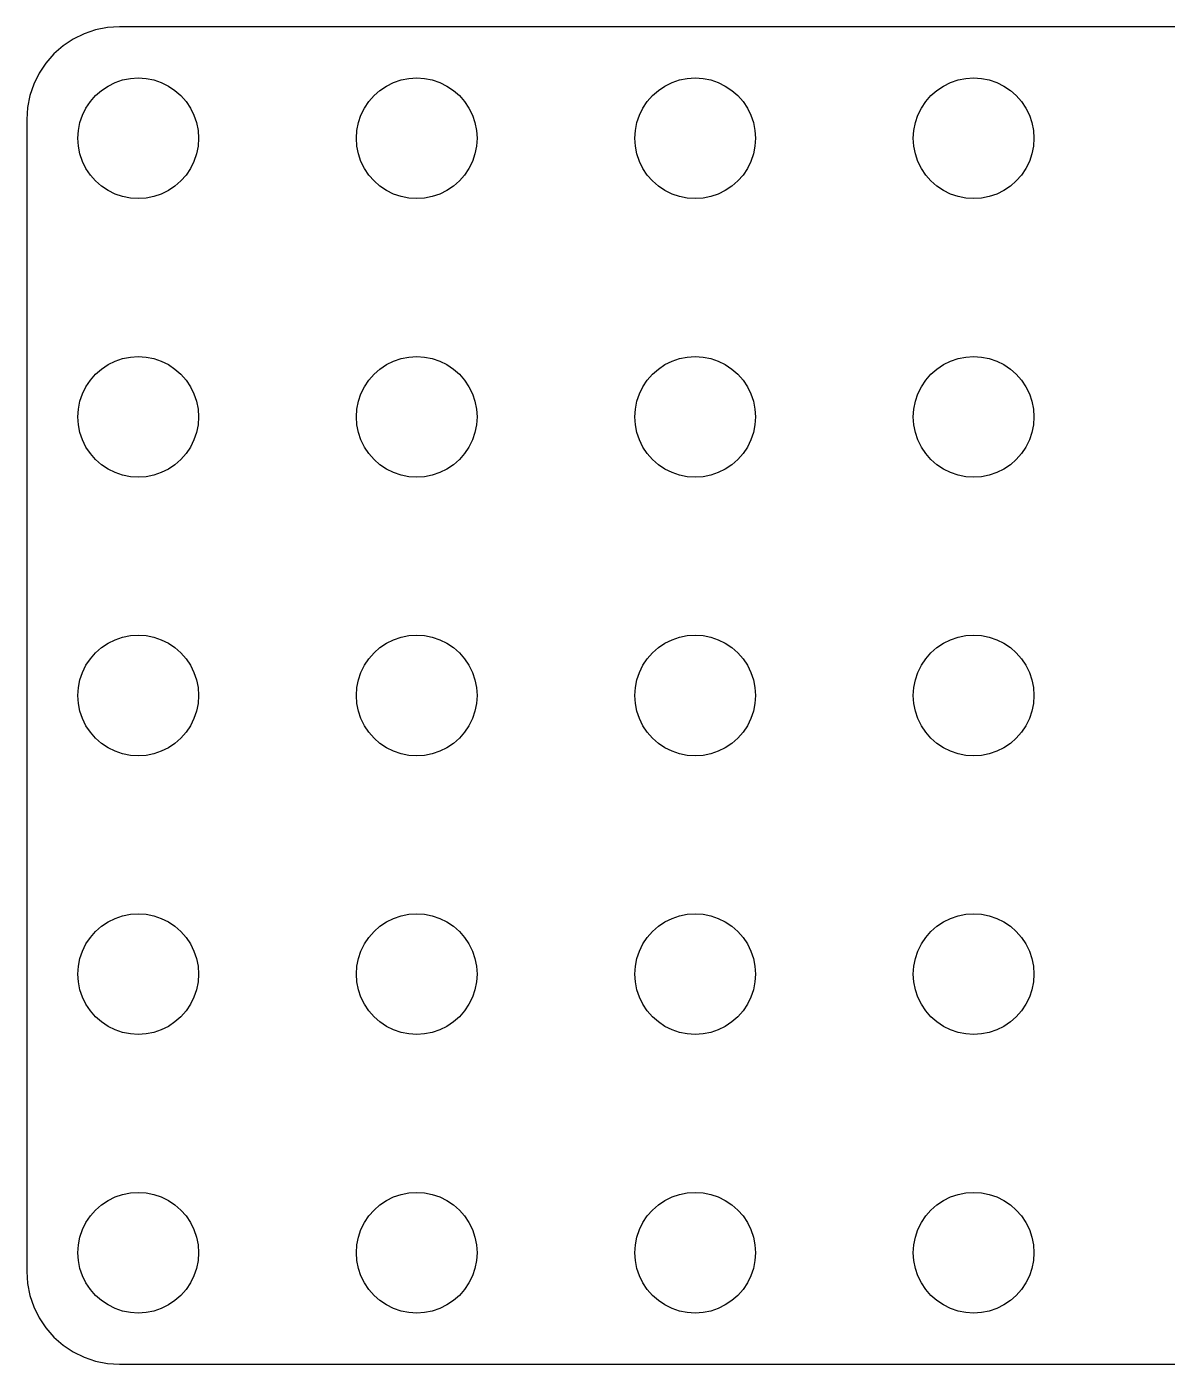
# Model space of a CAD drawing. Header units: metres. Extents: x -66 to 66, y -36 to 36.
# Drawn here: x -66 to -4.6, y -36 to 36 of the extents above; entities that cross this region are included whole.
import ezdxf

# ---------------------------------------------------------------- set-up
doc = ezdxf.new("R2010")
doc.units = ezdxf.units.M

msp = doc.modelspace()

# ---------------------------------------------------------------- linework, layer by layer
for p, q in [((-61.005, 36.005), (-61.6576, 35.9622)), ((61.005, 36.005), (-61.005, 36.005)), ((-63.505, 35.3351), (-64.0488, 34.9718)), ((-62.9184, 35.6244), (-63.505, 35.3351)), ((-62.2991, 35.8346), (-62.9184, 35.6244)), ((-61.6576, 35.9622), (-62.2991, 35.8346)), ((-64.0488, 34.9718), (-64.5405, 34.5405)), ((-64.9718, 34.0488), (-65.3351, 33.505)), ((-64.5405, 34.5405), (-64.9718, 34.0488)), ((-65.3351, 33.505), (-65.6244, 32.9184)), ((-61.2437, 33.0026), (-60.8412, 33.1393)), ((-60.8412, 33.1393), (-60.4242, 33.2222)), ((-60.4242, 33.2222), (-60, 33.25)), ((-60, 33.25), (-59.5758, 33.2222)), ((-59.5758, 33.2222), (-59.1588, 33.1393)), ((-59.1588, 33.1393), (-58.7563, 33.0026)), ((-46.2437, 33.0026), (-45.8412, 33.1393)), ((-45.8412, 33.1393), (-45.4242, 33.2222)), ((-45.4242, 33.2222), (-45, 33.25)), ((-45, 33.25), (-44.5758, 33.2222)), ((-44.5758, 33.2222), (-44.1588, 33.1393)), ((-44.1588, 33.1393), (-43.7563, 33.0026)), ((-31.2437, 33.0026), (-30.8412, 33.1393)), ((-30.8412, 33.1393), (-30.4242, 33.2222)), ((-30.4242, 33.2222), (-30, 33.25)), ((-30, 33.25), (-29.5758, 33.2222)), ((-29.5758, 33.2222), (-29.1588, 33.1393)), ((-29.1588, 33.1393), (-28.7563, 33.0026)), ((-16.2437, 33.0026), (-15.8412, 33.1393)), ((-15.8412, 33.1393), (-15.4242, 33.2222)), ((-15.4242, 33.2222), (-15, 33.25)), ((-15, 33.25), (-14.5758, 33.2222)), ((-14.5758, 33.2222), (-14.1588, 33.1393)), ((-14.1588, 33.1393), (-13.7563, 33.0026)), ((-65.6244, 32.9184), (-65.8346, 32.2991)), ((-62.2981, 32.2981), (-61.9785, 32.5784)), ((-61.9785, 32.5784), (-61.625, 32.8146)), ((-61.625, 32.8146), (-61.2437, 33.0026)), ((-58.7563, 33.0026), (-58.375, 32.8146)), ((-58.375, 32.8146), (-58.0215, 32.5784)), ((-58.0215, 32.5784), (-57.7019, 32.2981)), ((-47.2981, 32.2981), (-46.9785, 32.5784)), ((-46.9785, 32.5784), (-46.625, 32.8146)), ((-46.625, 32.8146), (-46.2437, 33.0026)), ((-43.7563, 33.0026), (-43.375, 32.8146)), ((-43.375, 32.8146), (-43.0215, 32.5784)), ((-43.0215, 32.5784), (-42.7019, 32.2981)), ((-32.2981, 32.2981), (-31.9785, 32.5784)), ((-31.9785, 32.5784), (-31.625, 32.8146)), ((-31.625, 32.8146), (-31.2437, 33.0026)), ((-28.7563, 33.0026), (-28.375, 32.8146)), ((-28.375, 32.8146), (-28.0215, 32.5784)), ((-28.0215, 32.5784), (-27.7019, 32.2981)), ((-17.2981, 32.2981), (-16.9785, 32.5784)), ((-16.9785, 32.5784), (-16.625, 32.8146)), ((-16.625, 32.8146), (-16.2437, 33.0026)), ((-13.7563, 33.0026), (-13.375, 32.8146)), ((-13.375, 32.8146), (-13.0215, 32.5784)), ((-13.0215, 32.5784), (-12.7019, 32.2981)), ((-65.8346, 32.2991), (-65.9622, 31.6576)), ((-62.8146, 31.625), (-62.5784, 31.9785)), ((-62.5784, 31.9785), (-62.2981, 32.2981)), ((-57.7019, 32.2981), (-57.4216, 31.9785)), ((-57.4216, 31.9785), (-57.1854, 31.625)), ((-47.8146, 31.625), (-47.5784, 31.9785)), ((-47.5784, 31.9785), (-47.2981, 32.2981)), ((-42.7019, 32.2981), (-42.4216, 31.9785)), ((-42.4216, 31.9785), (-42.1854, 31.625)), ((-32.8146, 31.625), (-32.5784, 31.9785)), ((-32.5784, 31.9785), (-32.2981, 32.2981)), ((-27.7019, 32.2981), (-27.4216, 31.9785)), ((-27.4216, 31.9785), (-27.1854, 31.625)), ((-17.8146, 31.625), (-17.5784, 31.9785)), ((-17.5784, 31.9785), (-17.2981, 32.2981)), ((-12.7019, 32.2981), (-12.4216, 31.9785)), ((-12.4216, 31.9785), (-12.1854, 31.625)), ((-65.9622, 31.6576), (-66.005, 31.005)), ((-66.005, 31.005), (-66.005, -31.005)), ((-63.1393, 30.8412), (-63.0026, 31.2437)), ((-63.0026, 31.2437), (-62.8146, 31.625)), ((-57.1854, 31.625), (-56.9974, 31.2437)), ((-56.9974, 31.2437), (-56.8607, 30.8412)), ((-48.1393, 30.8412), (-48.0026, 31.2437)), ((-48.0026, 31.2437), (-47.8146, 31.625)), ((-42.1854, 31.625), (-41.9974, 31.2437)), ((-41.9974, 31.2437), (-41.8607, 30.8412)), ((-33.1393, 30.8412), (-33.0026, 31.2437)), ((-33.0026, 31.2437), (-32.8146, 31.625)), ((-27.1854, 31.625), (-26.9974, 31.2437)), ((-26.9974, 31.2437), (-26.8607, 30.8412)), ((-18.1393, 30.8412), (-18.0026, 31.2437)), ((-18.0026, 31.2437), (-17.8146, 31.625)), ((-12.1854, 31.625), (-11.9974, 31.2437)), ((-11.9974, 31.2437), (-11.8607, 30.8412)), ((-63.25, 30), (-63.2222, 30.4242)), ((-63.2222, 30.4242), (-63.1393, 30.8412)), ((-56.8607, 30.8412), (-56.7778, 30.4242)), ((-56.7778, 30.4242), (-56.75, 30)), ((-48.25, 30), (-48.2222, 30.4242)), ((-48.2222, 30.4242), (-48.1393, 30.8412)), ((-41.8607, 30.8412), (-41.7778, 30.4242)), ((-41.7778, 30.4242), (-41.75, 30)), ((-33.25, 30), (-33.2222, 30.4242)), ((-33.2222, 30.4242), (-33.1393, 30.8412)), ((-26.8607, 30.8412), (-26.7778, 30.4242)), ((-26.7778, 30.4242), (-26.75, 30)), ((-18.25, 30), (-18.2222, 30.4242)), ((-18.2222, 30.4242), (-18.1393, 30.8412)), ((-11.8607, 30.8412), (-11.7778, 30.4242)), ((-11.7778, 30.4242), (-11.75, 30)), ((-63.2222, 29.5758), (-63.25, 30)), ((-63.1393, 29.1588), (-63.2222, 29.5758)), ((-56.7778, 29.5758), (-56.8607, 29.1588)), ((-56.75, 30), (-56.7778, 29.5758)), ((-48.2222, 29.5758), (-48.25, 30)), ((-48.1393, 29.1588), (-48.2222, 29.5758)), ((-41.7778, 29.5758), (-41.8607, 29.1588)), ((-41.75, 30), (-41.7778, 29.5758)), ((-33.2222, 29.5758), (-33.25, 30)), ((-33.1393, 29.1588), (-33.2222, 29.5758)), ((-26.7778, 29.5758), (-26.8607, 29.1588)), ((-26.75, 30), (-26.7778, 29.5758)), ((-18.2222, 29.5758), (-18.25, 30)), ((-18.1393, 29.1588), (-18.2222, 29.5758)), ((-11.7778, 29.5758), (-11.8607, 29.1588)), ((-11.75, 30), (-11.7778, 29.5758)), ((-63.0026, 28.7563), (-63.1393, 29.1588)), ((-56.8607, 29.1588), (-56.9974, 28.7563)), ((-48.0026, 28.7563), (-48.1393, 29.1588)), ((-41.8607, 29.1588), (-41.9974, 28.7563)), ((-33.0026, 28.7563), (-33.1393, 29.1588)), ((-26.8607, 29.1588), (-26.9974, 28.7563)), ((-18.0026, 28.7563), (-18.1393, 29.1588)), ((-11.8607, 29.1588), (-11.9974, 28.7563)), ((-62.8146, 28.375), (-63.0026, 28.7563)), ((-62.5784, 28.0215), (-62.8146, 28.375)), ((-57.1854, 28.375), (-57.4216, 28.0215)), ((-56.9974, 28.7563), (-57.1854, 28.375)), ((-47.8146, 28.375), (-48.0026, 28.7563)), ((-47.5784, 28.0215), (-47.8146, 28.375)), ((-42.1854, 28.375), (-42.4216, 28.0215)), ((-41.9974, 28.7563), (-42.1854, 28.375)), ((-32.8146, 28.375), (-33.0026, 28.7563)), ((-32.5784, 28.0215), (-32.8146, 28.375)), ((-27.1854, 28.375), (-27.4216, 28.0215)), ((-26.9974, 28.7563), (-27.1854, 28.375)), ((-17.8146, 28.375), (-18.0026, 28.7563)), ((-17.5784, 28.0215), (-17.8146, 28.375)), ((-12.1854, 28.375), (-12.4216, 28.0215)), ((-11.9974, 28.7563), (-12.1854, 28.375)), ((-62.2981, 27.7019), (-62.5784, 28.0215)), ((-61.9785, 27.4216), (-62.2981, 27.7019)), ((-61.625, 27.1854), (-61.9785, 27.4216)), ((-58.0215, 27.4216), (-58.375, 27.1854)), ((-57.7019, 27.7019), (-58.0215, 27.4216)), ((-57.4216, 28.0215), (-57.7019, 27.7019)), ((-47.2981, 27.7019), (-47.5784, 28.0215)), ((-46.9785, 27.4216), (-47.2981, 27.7019)), ((-46.625, 27.1854), (-46.9785, 27.4216)), ((-43.0215, 27.4216), (-43.375, 27.1854)), ((-42.7019, 27.7019), (-43.0215, 27.4216)), ((-42.4216, 28.0215), (-42.7019, 27.7019)), ((-32.2981, 27.7019), (-32.5784, 28.0215)), ((-31.9785, 27.4216), (-32.2981, 27.7019)), ((-31.625, 27.1854), (-31.9785, 27.4216)), ((-28.0215, 27.4216), (-28.375, 27.1854)), ((-27.7019, 27.7019), (-28.0215, 27.4216)), ((-27.4216, 28.0215), (-27.7019, 27.7019)), ((-17.2981, 27.7019), (-17.5784, 28.0215)), ((-16.9785, 27.4216), (-17.2981, 27.7019)), ((-16.625, 27.1854), (-16.9785, 27.4216)), ((-13.0215, 27.4216), (-13.375, 27.1854)), ((-12.7019, 27.7019), (-13.0215, 27.4216)), ((-12.4216, 28.0215), (-12.7019, 27.7019)), ((-61.2437, 26.9974), (-61.625, 27.1854)), ((-60.8412, 26.8607), (-61.2437, 26.9974)), ((-60.4242, 26.7778), (-60.8412, 26.8607)), ((-60, 26.75), (-60.4242, 26.7778)), ((-59.5758, 26.7778), (-60, 26.75)), ((-59.1588, 26.8607), (-59.5758, 26.7778)), ((-58.7563, 26.9974), (-59.1588, 26.8607)), ((-58.375, 27.1854), (-58.7563, 26.9974)), ((-46.2437, 26.9974), (-46.625, 27.1854)), ((-45.8412, 26.8607), (-46.2437, 26.9974)), ((-45.4242, 26.7778), (-45.8412, 26.8607)), ((-45, 26.75), (-45.4242, 26.7778)), ((-44.5758, 26.7778), (-45, 26.75)), ((-44.1588, 26.8607), (-44.5758, 26.7778)), ((-43.7563, 26.9974), (-44.1588, 26.8607)), ((-43.375, 27.1854), (-43.7563, 26.9974)), ((-31.2437, 26.9974), (-31.625, 27.1854)), ((-30.8412, 26.8607), (-31.2437, 26.9974)), ((-30.4242, 26.7778), (-30.8412, 26.8607)), ((-30, 26.75), (-30.4242, 26.7778)), ((-29.5758, 26.7778), (-30, 26.75)), ((-29.1588, 26.8607), (-29.5758, 26.7778)), ((-28.7563, 26.9974), (-29.1588, 26.8607)), ((-28.375, 27.1854), (-28.7563, 26.9974)), ((-16.2437, 26.9974), (-16.625, 27.1854)), ((-15.8412, 26.8607), (-16.2437, 26.9974)), ((-15.4242, 26.7778), (-15.8412, 26.8607)), ((-15, 26.75), (-15.4242, 26.7778)), ((-14.5758, 26.7778), (-15, 26.75)), ((-14.1588, 26.8607), (-14.5758, 26.7778)), ((-13.7563, 26.9974), (-14.1588, 26.8607)), ((-13.375, 27.1854), (-13.7563, 26.9974)), ((-61.625, 17.8146), (-61.2437, 18.0026)), ((-61.2437, 18.0026), (-60.8412, 18.1393)), ((-60.8412, 18.1393), (-60.4242, 18.2222)), ((-60.4242, 18.2222), (-60, 18.25)), ((-60, 18.25), (-59.5758, 18.2222)), ((-59.5758, 18.2222), (-59.1588, 18.1393)), ((-59.1588, 18.1393), (-58.7563, 18.0026)), ((-58.7563, 18.0026), (-58.375, 17.8146)), ((-46.625, 17.8146), (-46.2437, 18.0026)), ((-46.2437, 18.0026), (-45.8412, 18.1393)), ((-45.8412, 18.1393), (-45.4242, 18.2222)), ((-45.4242, 18.2222), (-45, 18.25)), ((-45, 18.25), (-44.5758, 18.2222)), ((-44.5758, 18.2222), (-44.1588, 18.1393)), ((-44.1588, 18.1393), (-43.7563, 18.0026)), ((-43.7563, 18.0026), (-43.375, 17.8146)), ((-31.625, 17.8146), (-31.2437, 18.0026)), ((-31.2437, 18.0026), (-30.8412, 18.1393)), ((-30.8412, 18.1393), (-30.4242, 18.2222)), ((-30.4242, 18.2222), (-30, 18.25)), ((-30, 18.25), (-29.5758, 18.2222)), ((-29.5758, 18.2222), (-29.1588, 18.1393)), ((-29.1588, 18.1393), (-28.7563, 18.0026)), ((-28.7563, 18.0026), (-28.375, 17.8146)), ((-16.625, 17.8146), (-16.2437, 18.0026)), ((-16.2437, 18.0026), (-15.8412, 18.1393)), ((-15.8412, 18.1393), (-15.4242, 18.2222)), ((-15.4242, 18.2222), (-15, 18.25)), ((-15, 18.25), (-14.5758, 18.2222)), ((-14.5758, 18.2222), (-14.1588, 18.1393)), ((-14.1588, 18.1393), (-13.7563, 18.0026)), ((-13.7563, 18.0026), (-13.375, 17.8146)), ((-62.5784, 16.9785), (-62.2981, 17.2981)), ((-62.2981, 17.2981), (-61.9785, 17.5784)), ((-61.9785, 17.5784), (-61.625, 17.8146)), ((-58.375, 17.8146), (-58.0215, 17.5784)), ((-58.0215, 17.5784), (-57.7019, 17.2981)), ((-57.7019, 17.2981), (-57.4216, 16.9785)), ((-47.5784, 16.9785), (-47.2981, 17.2981)), ((-47.2981, 17.2981), (-46.9785, 17.5784)), ((-46.9785, 17.5784), (-46.625, 17.8146)), ((-43.375, 17.8146), (-43.0215, 17.5784)), ((-43.0215, 17.5784), (-42.7019, 17.2981)), ((-42.7019, 17.2981), (-42.4216, 16.9785)), ((-32.5784, 16.9785), (-32.2981, 17.2981)), ((-32.2981, 17.2981), (-31.9785, 17.5784)), ((-31.9785, 17.5784), (-31.625, 17.8146)), ((-28.375, 17.8146), (-28.0215, 17.5784)), ((-28.0215, 17.5784), (-27.7019, 17.2981)), ((-27.7019, 17.2981), (-27.4216, 16.9785)), ((-17.5784, 16.9785), (-17.2981, 17.2981)), ((-17.2981, 17.2981), (-16.9785, 17.5784)), ((-16.9785, 17.5784), (-16.625, 17.8146)), ((-13.375, 17.8146), (-13.0215, 17.5784)), ((-13.0215, 17.5784), (-12.7019, 17.2981)), ((-12.7019, 17.2981), (-12.4216, 16.9785)), ((-63.0026, 16.2437), (-62.8146, 16.625)), ((-62.8146, 16.625), (-62.5784, 16.9785)), ((-57.4216, 16.9785), (-57.1854, 16.625)), ((-57.1854, 16.625), (-56.9974, 16.2437)), ((-48.0026, 16.2437), (-47.8146, 16.625)), ((-47.8146, 16.625), (-47.5784, 16.9785)), ((-42.4216, 16.9785), (-42.1854, 16.625)), ((-42.1854, 16.625), (-41.9974, 16.2437)), ((-33.0026, 16.2437), (-32.8146, 16.625)), ((-32.8146, 16.625), (-32.5784, 16.9785)), ((-27.4216, 16.9785), (-27.1854, 16.625)), ((-27.1854, 16.625), (-26.9974, 16.2437)), ((-18.0026, 16.2437), (-17.8146, 16.625)), ((-17.8146, 16.625), (-17.5784, 16.9785)), ((-12.4216, 16.9785), (-12.1854, 16.625)), ((-12.1854, 16.625), (-11.9974, 16.2437)), ((-63.1393, 15.8412), (-63.0026, 16.2437)), ((-56.9974, 16.2437), (-56.8607, 15.8412)), ((-48.1393, 15.8412), (-48.0026, 16.2437)), ((-41.9974, 16.2437), (-41.8607, 15.8412)), ((-33.1393, 15.8412), (-33.0026, 16.2437)), ((-26.9974, 16.2437), (-26.8607, 15.8412)), ((-18.1393, 15.8412), (-18.0026, 16.2437)), ((-11.9974, 16.2437), (-11.8607, 15.8412)), ((-63.25, 15), (-63.2222, 15.4242)), ((-63.2222, 15.4242), (-63.1393, 15.8412)), ((-56.8607, 15.8412), (-56.7778, 15.4242)), ((-56.7778, 15.4242), (-56.75, 15)), ((-48.25, 15), (-48.2222, 15.4242)), ((-48.2222, 15.4242), (-48.1393, 15.8412)), ((-41.8607, 15.8412), (-41.7778, 15.4242)), ((-41.7778, 15.4242), (-41.75, 15)), ((-33.25, 15), (-33.2222, 15.4242)), ((-33.2222, 15.4242), (-33.1393, 15.8412)), ((-26.8607, 15.8412), (-26.7778, 15.4242)), ((-26.7778, 15.4242), (-26.75, 15)), ((-18.25, 15), (-18.2222, 15.4242)), ((-18.2222, 15.4242), (-18.1393, 15.8412)), ((-11.8607, 15.8412), (-11.7778, 15.4242)), ((-11.7778, 15.4242), (-11.75, 15)), ((-63.2222, 14.5758), (-63.25, 15)), ((-63.1393, 14.1588), (-63.2222, 14.5758)), ((-56.7778, 14.5758), (-56.8607, 14.1588)), ((-56.75, 15), (-56.7778, 14.5758)), ((-48.2222, 14.5758), (-48.25, 15)), ((-48.1393, 14.1588), (-48.2222, 14.5758)), ((-41.7778, 14.5758), (-41.8607, 14.1588)), ((-41.75, 15), (-41.7778, 14.5758)), ((-33.2222, 14.5758), (-33.25, 15)), ((-33.1393, 14.1588), (-33.2222, 14.5758)), ((-26.7778, 14.5758), (-26.8607, 14.1588)), ((-26.75, 15), (-26.7778, 14.5758)), ((-18.2222, 14.5758), (-18.25, 15)), ((-18.1393, 14.1588), (-18.2222, 14.5758)), ((-11.7778, 14.5758), (-11.8607, 14.1588)), ((-11.75, 15), (-11.7778, 14.5758)), ((-63.0026, 13.7563), (-63.1393, 14.1588)), ((-62.8146, 13.375), (-63.0026, 13.7563)), ((-56.9974, 13.7563), (-57.1854, 13.375)), ((-56.8607, 14.1588), (-56.9974, 13.7563)), ((-48.0026, 13.7563), (-48.1393, 14.1588)), ((-47.8146, 13.375), (-48.0026, 13.7563)), ((-41.9974, 13.7563), (-42.1854, 13.375)), ((-41.8607, 14.1588), (-41.9974, 13.7563)), ((-33.0026, 13.7563), (-33.1393, 14.1588)), ((-32.8146, 13.375), (-33.0026, 13.7563)), ((-26.9974, 13.7563), (-27.1854, 13.375)), ((-26.8607, 14.1588), (-26.9974, 13.7563)), ((-18.0026, 13.7563), (-18.1393, 14.1588)), ((-17.8146, 13.375), (-18.0026, 13.7563)), ((-11.9974, 13.7563), (-12.1854, 13.375)), ((-11.8607, 14.1588), (-11.9974, 13.7563)), ((-62.5784, 13.0215), (-62.8146, 13.375)), ((-62.2981, 12.7019), (-62.5784, 13.0215)), ((-57.4216, 13.0215), (-57.7019, 12.7019)), ((-57.1854, 13.375), (-57.4216, 13.0215)), ((-47.5784, 13.0215), (-47.8146, 13.375)), ((-47.2981, 12.7019), (-47.5784, 13.0215)), ((-42.4216, 13.0215), (-42.7019, 12.7019)), ((-42.1854, 13.375), (-42.4216, 13.0215)), ((-32.5784, 13.0215), (-32.8146, 13.375)), ((-32.2981, 12.7019), (-32.5784, 13.0215)), ((-27.4216, 13.0215), (-27.7019, 12.7019)), ((-27.1854, 13.375), (-27.4216, 13.0215)), ((-17.5784, 13.0215), (-17.8146, 13.375)), ((-17.2981, 12.7019), (-17.5784, 13.0215)), ((-12.4216, 13.0215), (-12.7019, 12.7019)), ((-12.1854, 13.375), (-12.4216, 13.0215)), ((-61.9785, 12.4216), (-62.2981, 12.7019)), ((-61.625, 12.1854), (-61.9785, 12.4216)), ((-58.0215, 12.4216), (-58.375, 12.1854)), ((-57.7019, 12.7019), (-58.0215, 12.4216)), ((-46.9785, 12.4216), (-47.2981, 12.7019)), ((-46.625, 12.1854), (-46.9785, 12.4216)), ((-43.0215, 12.4216), (-43.375, 12.1854)), ((-42.7019, 12.7019), (-43.0215, 12.4216)), ((-31.9785, 12.4216), (-32.2981, 12.7019)), ((-31.625, 12.1854), (-31.9785, 12.4216)), ((-28.0215, 12.4216), (-28.375, 12.1854)), ((-27.7019, 12.7019), (-28.0215, 12.4216)), ((-16.9785, 12.4216), (-17.2981, 12.7019)), ((-16.625, 12.1854), (-16.9785, 12.4216)), ((-13.0215, 12.4216), (-13.375, 12.1854)), ((-12.7019, 12.7019), (-13.0215, 12.4216)), ((-61.2437, 11.9974), (-61.625, 12.1854)), ((-60.8412, 11.8607), (-61.2437, 11.9974)), ((-60.4242, 11.7778), (-60.8412, 11.8607)), ((-60, 11.75), (-60.4242, 11.7778)), ((-59.5758, 11.7778), (-60, 11.75)), ((-59.1588, 11.8607), (-59.5758, 11.7778)), ((-58.7563, 11.9974), (-59.1588, 11.8607)), ((-58.375, 12.1854), (-58.7563, 11.9974)), ((-46.2437, 11.9974), (-46.625, 12.1854)), ((-45.8412, 11.8607), (-46.2437, 11.9974)), ((-45.4242, 11.7778), (-45.8412, 11.8607)), ((-45, 11.75), (-45.4242, 11.7778)), ((-44.5758, 11.7778), (-45, 11.75)), ((-44.1588, 11.8607), (-44.5758, 11.7778)), ((-43.7563, 11.9974), (-44.1588, 11.8607)), ((-43.375, 12.1854), (-43.7563, 11.9974)), ((-31.2437, 11.9974), (-31.625, 12.1854)), ((-30.8412, 11.8607), (-31.2437, 11.9974)), ((-30.4242, 11.7778), (-30.8412, 11.8607)), ((-30, 11.75), (-30.4242, 11.7778)), ((-29.5758, 11.7778), (-30, 11.75)), ((-29.1588, 11.8607), (-29.5758, 11.7778)), ((-28.7563, 11.9974), (-29.1588, 11.8607)), ((-28.375, 12.1854), (-28.7563, 11.9974)), ((-16.2437, 11.9974), (-16.625, 12.1854)), ((-15.8412, 11.8607), (-16.2437, 11.9974)), ((-15.4242, 11.7778), (-15.8412, 11.8607)), ((-15, 11.75), (-15.4242, 11.7778)), ((-14.5758, 11.7778), (-15, 11.75)), ((-14.1588, 11.8607), (-14.5758, 11.7778)), ((-13.7563, 11.9974), (-14.1588, 11.8607)), ((-13.375, 12.1854), (-13.7563, 11.9974)), ((-61.625, 2.81458), (-61.2437, 3.00259)), ((-61.2437, 3.00259), (-60.8412, 3.13925)), ((-60.8412, 3.13925), (-60.4242, 3.22218)), ((-60.4242, 3.22218), (-60, 3.25)), ((-60, 3.25), (-59.5758, 3.22218)), ((-59.5758, 3.22218), (-59.1588, 3.13925)), ((-59.1588, 3.13925), (-58.7563, 3.00259)), ((-58.7563, 3.00259), (-58.375, 2.81458)), ((-46.625, 2.81458), (-46.2437, 3.00259)), ((-46.2437, 3.00259), (-45.8412, 3.13925)), ((-45.8412, 3.13925), (-45.4242, 3.22218)), ((-45.4242, 3.22218), (-45, 3.25)), ((-45, 3.25), (-44.5758, 3.22218)), ((-44.5758, 3.22218), (-44.1588, 3.13925)), ((-44.1588, 3.13925), (-43.7563, 3.00259)), ((-43.7563, 3.00259), (-43.375, 2.81458)), ((-31.625, 2.81458), (-31.2437, 3.00259)), ((-31.2437, 3.00259), (-30.8412, 3.13925)), ((-30.8412, 3.13925), (-30.4242, 3.22218)), ((-30.4242, 3.22218), (-30, 3.25)), ((-30, 3.25), (-29.5758, 3.22218)), ((-29.5758, 3.22218), (-29.1588, 3.13925)), ((-29.1588, 3.13925), (-28.7563, 3.00259)), ((-28.7563, 3.00259), (-28.375, 2.81458)), ((-16.625, 2.81458), (-16.2437, 3.00259)), ((-16.2437, 3.00259), (-15.8412, 3.13925)), ((-15.8412, 3.13925), (-15.4242, 3.22218)), ((-15.4242, 3.22218), (-15, 3.25)), ((-15, 3.25), (-14.5758, 3.22218)), ((-14.5758, 3.22218), (-14.1588, 3.13925)), ((-14.1588, 3.13925), (-13.7563, 3.00259)), ((-13.7563, 3.00259), (-13.375, 2.81458)), ((-62.5784, 1.97847), (-62.2981, 2.2981)), ((-62.2981, 2.2981), (-61.9785, 2.57838)), ((-61.9785, 2.57838), (-61.625, 2.81458)), ((-58.375, 2.81458), (-58.0215, 2.57838)), ((-58.0215, 2.57838), (-57.7019, 2.2981)), ((-57.7019, 2.2981), (-57.4216, 1.97847)), ((-47.5784, 1.97847), (-47.2981, 2.2981)), ((-47.2981, 2.2981), (-46.9785, 2.57838)), ((-46.9785, 2.57838), (-46.625, 2.81458)), ((-43.375, 2.81458), (-43.0215, 2.57838)), ((-43.0215, 2.57838), (-42.7019, 2.2981)), ((-42.7019, 2.2981), (-42.4216, 1.97847)), ((-32.5784, 1.97847), (-32.2981, 2.2981)), ((-32.2981, 2.2981), (-31.9785, 2.57838)), ((-31.9785, 2.57838), (-31.625, 2.81458)), ((-28.375, 2.81458), (-28.0215, 2.57838)), ((-28.0215, 2.57838), (-27.7019, 2.2981)), ((-27.7019, 2.2981), (-27.4216, 1.97847)), ((-17.5784, 1.97847), (-17.2981, 2.2981)), ((-17.2981, 2.2981), (-16.9785, 2.57838)), ((-16.9785, 2.57838), (-16.625, 2.81458)), ((-13.375, 2.81458), (-13.0215, 2.57838)), ((-13.0215, 2.57838), (-12.7019, 2.2981)), ((-12.7019, 2.2981), (-12.4216, 1.97847)), ((-63.0026, 1.24371), (-62.8146, 1.625)), ((-62.8146, 1.625), (-62.5784, 1.97847)), ((-57.4216, 1.97847), (-57.1854, 1.625)), ((-57.1854, 1.625), (-56.9974, 1.24371)), ((-48.0026, 1.24371), (-47.8146, 1.625)), ((-47.8146, 1.625), (-47.5784, 1.97847)), ((-42.4216, 1.97847), (-42.1854, 1.625)), ((-42.1854, 1.625), (-41.9974, 1.24371)), ((-33.0026, 1.24371), (-32.8146, 1.625)), ((-32.8146, 1.625), (-32.5784, 1.97847)), ((-27.4216, 1.97847), (-27.1854, 1.625)), ((-27.1854, 1.625), (-26.9974, 1.24371)), ((-18.0026, 1.24371), (-17.8146, 1.625)), ((-17.8146, 1.625), (-17.5784, 1.97847)), ((-12.4216, 1.97847), (-12.1854, 1.625)), ((-12.1854, 1.625), (-11.9974, 1.24371)), ((-63.2222, 0.42421), (-63.1393, 0.84116)), ((-63.1393, 0.84116), (-63.0026, 1.24371)), ((-56.9974, 1.24371), (-56.8607, 0.84116)), ((-56.8607, 0.84116), (-56.7778, 0.42421)), ((-48.2222, 0.42421), (-48.1393, 0.84116)), ((-48.1393, 0.84116), (-48.0026, 1.24371)), ((-41.9974, 1.24371), (-41.8607, 0.84116)), ((-41.8607, 0.84116), (-41.7778, 0.42421)), ((-33.2222, 0.42421), (-33.1393, 0.84116)), ((-33.1393, 0.84116), (-33.0026, 1.24371)), ((-26.9974, 1.24371), (-26.8607, 0.84116)), ((-26.8607, 0.84116), (-26.7778, 0.42421)), ((-18.2222, 0.42421), (-18.1393, 0.84116)), ((-18.1393, 0.84116), (-18.0026, 1.24371)), ((-11.9974, 1.24371), (-11.8607, 0.84116)), ((-11.8607, 0.84116), (-11.7778, 0.42421)), ((-63.25, 0), (-63.2222, 0.42421)), ((-63.2222, -0.42421), (-63.25, 0)), ((-56.7778, 0.42421), (-56.75, 0)), ((-56.75, 0), (-56.7778, -0.42421)), ((-48.25, 0), (-48.2222, 0.42421)), ((-48.2222, -0.42421), (-48.25, 0)), ((-41.7778, 0.42421), (-41.75, 0)), ((-41.75, 0), (-41.7778, -0.42421)), ((-33.25, 0), (-33.2222, 0.42421)), ((-33.2222, -0.42421), (-33.25, 0)), ((-26.7778, 0.42421), (-26.75, 0)), ((-26.75, 0), (-26.7778, -0.42421)), ((-18.25, 0), (-18.2222, 0.42421)), ((-18.2222, -0.42421), (-18.25, 0)), ((-11.7778, 0.42421), (-11.75, 0)), ((-11.75, 0), (-11.7778, -0.42421)), ((-63.1393, -0.84116), (-63.2222, -0.42421)), ((-56.7778, -0.42421), (-56.8607, -0.84116)), ((-48.1393, -0.84116), (-48.2222, -0.42421)), ((-41.7778, -0.42421), (-41.8607, -0.84116)), ((-33.1393, -0.84116), (-33.2222, -0.42421)), ((-26.7778, -0.42421), (-26.8607, -0.84116)), ((-18.1393, -0.84116), (-18.2222, -0.42421)), ((-11.7778, -0.42421), (-11.8607, -0.84116)), ((-63.0026, -1.24371), (-63.1393, -0.84116)), ((-62.8146, -1.625), (-63.0026, -1.24371)), ((-56.9974, -1.24371), (-57.1854, -1.625)), ((-56.8607, -0.84116), (-56.9974, -1.24371)), ((-48.0026, -1.24371), (-48.1393, -0.84116)), ((-47.8146, -1.625), (-48.0026, -1.24371)), ((-41.9974, -1.24371), (-42.1854, -1.625)), ((-41.8607, -0.84116), (-41.9974, -1.24371)), ((-33.0026, -1.24371), (-33.1393, -0.84116)), ((-32.8146, -1.625), (-33.0026, -1.24371)), ((-26.9974, -1.24371), (-27.1854, -1.625)), ((-26.8607, -0.84116), (-26.9974, -1.24371)), ((-18.0026, -1.24371), (-18.1393, -0.84116)), ((-17.8146, -1.625), (-18.0026, -1.24371)), ((-11.9974, -1.24371), (-12.1854, -1.625)), ((-11.8607, -0.84116), (-11.9974, -1.24371)), ((-62.5784, -1.97847), (-62.8146, -1.625)), ((-62.2981, -2.2981), (-62.5784, -1.97847)), ((-57.4216, -1.97847), (-57.7019, -2.2981)), ((-57.1854, -1.625), (-57.4216, -1.97847)), ((-47.5784, -1.97847), (-47.8146, -1.625)), ((-47.2981, -2.2981), (-47.5784, -1.97847)), ((-42.4216, -1.97847), (-42.7019, -2.2981)), ((-42.1854, -1.625), (-42.4216, -1.97847)), ((-32.5784, -1.97847), (-32.8146, -1.625)), ((-32.2981, -2.2981), (-32.5784, -1.97847)), ((-27.4216, -1.97847), (-27.7019, -2.2981)), ((-27.1854, -1.625), (-27.4216, -1.97847)), ((-17.5784, -1.97847), (-17.8146, -1.625)), ((-17.2981, -2.2981), (-17.5784, -1.97847)), ((-12.4216, -1.97847), (-12.7019, -2.2981)), ((-12.1854, -1.625), (-12.4216, -1.97847)), ((-61.9785, -2.57838), (-62.2981, -2.2981)), ((-61.625, -2.81458), (-61.9785, -2.57838)), ((-61.2437, -3.00259), (-61.625, -2.81458)), ((-58.375, -2.81458), (-58.7563, -3.00259)), ((-58.0215, -2.57838), (-58.375, -2.81458)), ((-57.7019, -2.2981), (-58.0215, -2.57838)), ((-46.9785, -2.57838), (-47.2981, -2.2981)), ((-46.625, -2.81458), (-46.9785, -2.57838)), ((-46.2437, -3.00259), (-46.625, -2.81458)), ((-43.375, -2.81458), (-43.7563, -3.00259)), ((-43.0215, -2.57838), (-43.375, -2.81458)), ((-42.7019, -2.2981), (-43.0215, -2.57838)), ((-31.9785, -2.57838), (-32.2981, -2.2981)), ((-31.625, -2.81458), (-31.9785, -2.57838)), ((-31.2437, -3.00259), (-31.625, -2.81458)), ((-28.375, -2.81458), (-28.7563, -3.00259)), ((-28.0215, -2.57838), (-28.375, -2.81458)), ((-27.7019, -2.2981), (-28.0215, -2.57838)), ((-16.9785, -2.57838), (-17.2981, -2.2981)), ((-16.625, -2.81458), (-16.9785, -2.57838)), ((-16.2437, -3.00259), (-16.625, -2.81458)), ((-13.375, -2.81458), (-13.7563, -3.00259)), ((-13.0215, -2.57838), (-13.375, -2.81458)), ((-12.7019, -2.2981), (-13.0215, -2.57838)), ((-60.8412, -3.13925), (-61.2437, -3.00259)), ((-60.4242, -3.22218), (-60.8412, -3.13925)), ((-60, -3.25), (-60.4242, -3.22218)), ((-59.5758, -3.22218), (-60, -3.25)), ((-59.1588, -3.13925), (-59.5758, -3.22218)), ((-58.7563, -3.00259), (-59.1588, -3.13925)), ((-45.8412, -3.13925), (-46.2437, -3.00259)), ((-45.4242, -3.22218), (-45.8412, -3.13925)), ((-45, -3.25), (-45.4242, -3.22218)), ((-44.5758, -3.22218), (-45, -3.25)), ((-44.1588, -3.13925), (-44.5758, -3.22218)), ((-43.7563, -3.00259), (-44.1588, -3.13925)), ((-30.8412, -3.13925), (-31.2437, -3.00259)), ((-30.4242, -3.22218), (-30.8412, -3.13925)), ((-30, -3.25), (-30.4242, -3.22218)), ((-29.5758, -3.22218), (-30, -3.25)), ((-29.1588, -3.13925), (-29.5758, -3.22218)), ((-28.7563, -3.00259), (-29.1588, -3.13925)), ((-15.8412, -3.13925), (-16.2437, -3.00259)), ((-15.4242, -3.22218), (-15.8412, -3.13925)), ((-15, -3.25), (-15.4242, -3.22218)), ((-14.5758, -3.22218), (-15, -3.25)), ((-14.1588, -3.13925), (-14.5758, -3.22218)), ((-13.7563, -3.00259), (-14.1588, -3.13925)), ((-61.9785, -12.4216), (-61.625, -12.1854)), ((-61.625, -12.1854), (-61.2437, -11.9974)), ((-61.2437, -11.9974), (-60.8412, -11.8607)), ((-60.8412, -11.8607), (-60.4242, -11.7778)), ((-60.4242, -11.7778), (-60, -11.75)), ((-60, -11.75), (-59.5758, -11.7778)), ((-59.5758, -11.7778), (-59.1588, -11.8607)), ((-59.1588, -11.8607), (-58.7563, -11.9974)), ((-58.7563, -11.9974), (-58.375, -12.1854)), ((-58.375, -12.1854), (-58.0215, -12.4216)), ((-46.9785, -12.4216), (-46.625, -12.1854)), ((-46.625, -12.1854), (-46.2437, -11.9974)), ((-46.2437, -11.9974), (-45.8412, -11.8607)), ((-45.8412, -11.8607), (-45.4242, -11.7778)), ((-45.4242, -11.7778), (-45, -11.75)), ((-45, -11.75), (-44.5758, -11.7778)), ((-44.5758, -11.7778), (-44.1588, -11.8607)), ((-44.1588, -11.8607), (-43.7563, -11.9974)), ((-43.7563, -11.9974), (-43.375, -12.1854)), ((-43.375, -12.1854), (-43.0215, -12.4216)), ((-31.9785, -12.4216), (-31.625, -12.1854)), ((-31.625, -12.1854), (-31.2437, -11.9974)), ((-31.2437, -11.9974), (-30.8412, -11.8607)), ((-30.8412, -11.8607), (-30.4242, -11.7778)), ((-30.4242, -11.7778), (-30, -11.75)), ((-30, -11.75), (-29.5758, -11.7778)), ((-29.5758, -11.7778), (-29.1588, -11.8607)), ((-29.1588, -11.8607), (-28.7563, -11.9974)), ((-28.7563, -11.9974), (-28.375, -12.1854)), ((-28.375, -12.1854), (-28.0215, -12.4216)), ((-16.9785, -12.4216), (-16.625, -12.1854)), ((-16.625, -12.1854), (-16.2437, -11.9974)), ((-16.2437, -11.9974), (-15.8412, -11.8607)), ((-15.8412, -11.8607), (-15.4242, -11.7778)), ((-15.4242, -11.7778), (-15, -11.75)), ((-15, -11.75), (-14.5758, -11.7778)), ((-14.5758, -11.7778), (-14.1588, -11.8607)), ((-14.1588, -11.8607), (-13.7563, -11.9974)), ((-13.7563, -11.9974), (-13.375, -12.1854)), ((-13.375, -12.1854), (-13.0215, -12.4216)), ((-62.5784, -13.0215), (-62.2981, -12.7019)), ((-62.2981, -12.7019), (-61.9785, -12.4216)), ((-58.0215, -12.4216), (-57.7019, -12.7019)), ((-57.7019, -12.7019), (-57.4216, -13.0215)), ((-47.5784, -13.0215), (-47.2981, -12.7019)), ((-47.2981, -12.7019), (-46.9785, -12.4216)), ((-43.0215, -12.4216), (-42.7019, -12.7019)), ((-42.7019, -12.7019), (-42.4216, -13.0215)), ((-32.5784, -13.0215), (-32.2981, -12.7019)), ((-32.2981, -12.7019), (-31.9785, -12.4216)), ((-28.0215, -12.4216), (-27.7019, -12.7019)), ((-27.7019, -12.7019), (-27.4216, -13.0215)), ((-17.5784, -13.0215), (-17.2981, -12.7019)), ((-17.2981, -12.7019), (-16.9785, -12.4216)), ((-13.0215, -12.4216), (-12.7019, -12.7019)), ((-12.7019, -12.7019), (-12.4216, -13.0215)), ((-63.0026, -13.7563), (-62.8146, -13.375)), ((-62.8146, -13.375), (-62.5784, -13.0215)), ((-57.4216, -13.0215), (-57.1854, -13.375)), ((-57.1854, -13.375), (-56.9974, -13.7563)), ((-48.0026, -13.7563), (-47.8146, -13.375)), ((-47.8146, -13.375), (-47.5784, -13.0215)), ((-42.4216, -13.0215), (-42.1854, -13.375)), ((-42.1854, -13.375), (-41.9974, -13.7563)), ((-33.0026, -13.7563), (-32.8146, -13.375)), ((-32.8146, -13.375), (-32.5784, -13.0215)), ((-27.4216, -13.0215), (-27.1854, -13.375)), ((-27.1854, -13.375), (-26.9974, -13.7563)), ((-18.0026, -13.7563), (-17.8146, -13.375)), ((-17.8146, -13.375), (-17.5784, -13.0215)), ((-12.4216, -13.0215), (-12.1854, -13.375)), ((-12.1854, -13.375), (-11.9974, -13.7563)), ((-63.2222, -14.5758), (-63.1393, -14.1588)), ((-63.1393, -14.1588), (-63.0026, -13.7563)), ((-56.9974, -13.7563), (-56.8607, -14.1588)), ((-56.8607, -14.1588), (-56.7778, -14.5758)), ((-48.2222, -14.5758), (-48.1393, -14.1588)), ((-48.1393, -14.1588), (-48.0026, -13.7563)), ((-41.9974, -13.7563), (-41.8607, -14.1588)), ((-41.8607, -14.1588), (-41.7778, -14.5758)), ((-33.2222, -14.5758), (-33.1393, -14.1588)), ((-33.1393, -14.1588), (-33.0026, -13.7563)), ((-26.9974, -13.7563), (-26.8607, -14.1588)), ((-26.8607, -14.1588), (-26.7778, -14.5758)), ((-18.2222, -14.5758), (-18.1393, -14.1588)), ((-18.1393, -14.1588), (-18.0026, -13.7563)), ((-11.9974, -13.7563), (-11.8607, -14.1588)), ((-11.8607, -14.1588), (-11.7778, -14.5758)), ((-63.25, -15), (-63.2222, -14.5758)), ((-63.2222, -15.4242), (-63.25, -15)), ((-56.7778, -14.5758), (-56.75, -15)), ((-56.75, -15), (-56.7778, -15.4242)), ((-48.25, -15), (-48.2222, -14.5758)), ((-48.2222, -15.4242), (-48.25, -15)), ((-41.7778, -14.5758), (-41.75, -15)), ((-41.75, -15), (-41.7778, -15.4242)), ((-33.25, -15), (-33.2222, -14.5758)), ((-33.2222, -15.4242), (-33.25, -15)), ((-26.7778, -14.5758), (-26.75, -15)), ((-26.75, -15), (-26.7778, -15.4242)), ((-18.25, -15), (-18.2222, -14.5758)), ((-18.2222, -15.4242), (-18.25, -15)), ((-11.7778, -14.5758), (-11.75, -15)), ((-11.75, -15), (-11.7778, -15.4242)), ((-63.1393, -15.8412), (-63.2222, -15.4242)), ((-63.0026, -16.2437), (-63.1393, -15.8412)), ((-56.8607, -15.8412), (-56.9974, -16.2437)), ((-56.7778, -15.4242), (-56.8607, -15.8412)), ((-48.1393, -15.8412), (-48.2222, -15.4242)), ((-48.0026, -16.2437), (-48.1393, -15.8412)), ((-41.8607, -15.8412), (-41.9974, -16.2437)), ((-41.7778, -15.4242), (-41.8607, -15.8412)), ((-33.1393, -15.8412), (-33.2222, -15.4242)), ((-33.0026, -16.2437), (-33.1393, -15.8412)), ((-26.8607, -15.8412), (-26.9974, -16.2437)), ((-26.7778, -15.4242), (-26.8607, -15.8412)), ((-18.1393, -15.8412), (-18.2222, -15.4242)), ((-18.0026, -16.2437), (-18.1393, -15.8412)), ((-11.8607, -15.8412), (-11.9974, -16.2437)), ((-11.7778, -15.4242), (-11.8607, -15.8412)), ((-62.8146, -16.625), (-63.0026, -16.2437)), ((-56.9974, -16.2437), (-57.1854, -16.625)), ((-47.8146, -16.625), (-48.0026, -16.2437)), ((-41.9974, -16.2437), (-42.1854, -16.625)), ((-32.8146, -16.625), (-33.0026, -16.2437)), ((-26.9974, -16.2437), (-27.1854, -16.625)), ((-17.8146, -16.625), (-18.0026, -16.2437)), ((-11.9974, -16.2437), (-12.1854, -16.625)), ((-62.5784, -16.9785), (-62.8146, -16.625)), ((-62.2981, -17.2981), (-62.5784, -16.9785)), ((-57.4216, -16.9785), (-57.7019, -17.2981)), ((-57.1854, -16.625), (-57.4216, -16.9785)), ((-47.5784, -16.9785), (-47.8146, -16.625)), ((-47.2981, -17.2981), (-47.5784, -16.9785)), ((-42.4216, -16.9785), (-42.7019, -17.2981)), ((-42.1854, -16.625), (-42.4216, -16.9785)), ((-32.5784, -16.9785), (-32.8146, -16.625)), ((-32.2981, -17.2981), (-32.5784, -16.9785)), ((-27.4216, -16.9785), (-27.7019, -17.2981)), ((-27.1854, -16.625), (-27.4216, -16.9785)), ((-17.5784, -16.9785), (-17.8146, -16.625)), ((-17.2981, -17.2981), (-17.5784, -16.9785)), ((-12.4216, -16.9785), (-12.7019, -17.2981)), ((-12.1854, -16.625), (-12.4216, -16.9785)), ((-61.9785, -17.5784), (-62.2981, -17.2981)), ((-61.625, -17.8146), (-61.9785, -17.5784)), ((-61.2437, -18.0026), (-61.625, -17.8146)), ((-58.375, -17.8146), (-58.7563, -18.0026)), ((-58.0215, -17.5784), (-58.375, -17.8146)), ((-57.7019, -17.2981), (-58.0215, -17.5784)), ((-46.9785, -17.5784), (-47.2981, -17.2981)), ((-46.625, -17.8146), (-46.9785, -17.5784)), ((-46.2437, -18.0026), (-46.625, -17.8146)), ((-43.375, -17.8146), (-43.7563, -18.0026)), ((-43.0215, -17.5784), (-43.375, -17.8146)), ((-42.7019, -17.2981), (-43.0215, -17.5784)), ((-31.9785, -17.5784), (-32.2981, -17.2981)), ((-31.625, -17.8146), (-31.9785, -17.5784)), ((-31.2437, -18.0026), (-31.625, -17.8146)), ((-28.375, -17.8146), (-28.7563, -18.0026)), ((-28.0215, -17.5784), (-28.375, -17.8146)), ((-27.7019, -17.2981), (-28.0215, -17.5784)), ((-16.9785, -17.5784), (-17.2981, -17.2981)), ((-16.625, -17.8146), (-16.9785, -17.5784)), ((-16.2437, -18.0026), (-16.625, -17.8146)), ((-13.375, -17.8146), (-13.7563, -18.0026)), ((-13.0215, -17.5784), (-13.375, -17.8146)), ((-12.7019, -17.2981), (-13.0215, -17.5784)), ((-60.8412, -18.1393), (-61.2437, -18.0026)), ((-60.4242, -18.2222), (-60.8412, -18.1393)), ((-60, -18.25), (-60.4242, -18.2222)), ((-59.5758, -18.2222), (-60, -18.25)), ((-59.1588, -18.1393), (-59.5758, -18.2222)), ((-58.7563, -18.0026), (-59.1588, -18.1393)), ((-45.8412, -18.1393), (-46.2437, -18.0026)), ((-45.4242, -18.2222), (-45.8412, -18.1393)), ((-45, -18.25), (-45.4242, -18.2222)), ((-44.5758, -18.2222), (-45, -18.25)), ((-44.1588, -18.1393), (-44.5758, -18.2222)), ((-43.7563, -18.0026), (-44.1588, -18.1393)), ((-30.8412, -18.1393), (-31.2437, -18.0026)), ((-30.4242, -18.2222), (-30.8412, -18.1393)), ((-30, -18.25), (-30.4242, -18.2222)), ((-29.5758, -18.2222), (-30, -18.25)), ((-29.1588, -18.1393), (-29.5758, -18.2222)), ((-28.7563, -18.0026), (-29.1588, -18.1393)), ((-15.8412, -18.1393), (-16.2437, -18.0026)), ((-15.4242, -18.2222), (-15.8412, -18.1393)), ((-15, -18.25), (-15.4242, -18.2222)), ((-14.5758, -18.2222), (-15, -18.25)), ((-14.1588, -18.1393), (-14.5758, -18.2222)), ((-13.7563, -18.0026), (-14.1588, -18.1393)), ((-61.9785, -27.4216), (-61.625, -27.1854)), ((-61.625, -27.1854), (-61.2437, -26.9974)), ((-61.2437, -26.9974), (-60.8412, -26.8607)), ((-60.8412, -26.8607), (-60.4242, -26.7778)), ((-60.4242, -26.7778), (-60, -26.75)), ((-60, -26.75), (-59.5758, -26.7778)), ((-59.5758, -26.7778), (-59.1588, -26.8607)), ((-59.1588, -26.8607), (-58.7563, -26.9974)), ((-58.7563, -26.9974), (-58.375, -27.1854)), ((-58.375, -27.1854), (-58.0215, -27.4216)), ((-46.9785, -27.4216), (-46.625, -27.1854)), ((-46.625, -27.1854), (-46.2437, -26.9974)), ((-46.2437, -26.9974), (-45.8412, -26.8607)), ((-45.8412, -26.8607), (-45.4242, -26.7778)), ((-45.4242, -26.7778), (-45, -26.75)), ((-45, -26.75), (-44.5758, -26.7778)), ((-44.5758, -26.7778), (-44.1588, -26.8607)), ((-44.1588, -26.8607), (-43.7563, -26.9974)), ((-43.7563, -26.9974), (-43.375, -27.1854)), ((-43.375, -27.1854), (-43.0215, -27.4216)), ((-31.9785, -27.4216), (-31.625, -27.1854)), ((-31.625, -27.1854), (-31.2437, -26.9974)), ((-31.2437, -26.9974), (-30.8412, -26.8607)), ((-30.8412, -26.8607), (-30.4242, -26.7778)), ((-30.4242, -26.7778), (-30, -26.75)), ((-30, -26.75), (-29.5758, -26.7778)), ((-29.5758, -26.7778), (-29.1588, -26.8607)), ((-29.1588, -26.8607), (-28.7563, -26.9974)), ((-28.7563, -26.9974), (-28.375, -27.1854)), ((-28.375, -27.1854), (-28.0215, -27.4216)), ((-16.9785, -27.4216), (-16.625, -27.1854)), ((-16.625, -27.1854), (-16.2437, -26.9974)), ((-16.2437, -26.9974), (-15.8412, -26.8607)), ((-15.8412, -26.8607), (-15.4242, -26.7778)), ((-15.4242, -26.7778), (-15, -26.75)), ((-15, -26.75), (-14.5758, -26.7778)), ((-14.5758, -26.7778), (-14.1588, -26.8607)), ((-14.1588, -26.8607), (-13.7563, -26.9974)), ((-13.7563, -26.9974), (-13.375, -27.1854)), ((-13.375, -27.1854), (-13.0215, -27.4216)), ((-62.8146, -28.375), (-62.5784, -28.0215)), ((-62.5784, -28.0215), (-62.2981, -27.7019)), ((-62.2981, -27.7019), (-61.9785, -27.4216)), ((-58.0215, -27.4216), (-57.7019, -27.7019)), ((-57.7019, -27.7019), (-57.4216, -28.0215)), ((-57.4216, -28.0215), (-57.1854, -28.375)), ((-47.8146, -28.375), (-47.5784, -28.0215)), ((-47.5784, -28.0215), (-47.2981, -27.7019)), ((-47.2981, -27.7019), (-46.9785, -27.4216)), ((-43.0215, -27.4216), (-42.7019, -27.7019)), ((-42.7019, -27.7019), (-42.4216, -28.0215)), ((-42.4216, -28.0215), (-42.1854, -28.375)), ((-32.8146, -28.375), (-32.5784, -28.0215)), ((-32.5784, -28.0215), (-32.2981, -27.7019)), ((-32.2981, -27.7019), (-31.9785, -27.4216)), ((-28.0215, -27.4216), (-27.7019, -27.7019)), ((-27.7019, -27.7019), (-27.4216, -28.0215)), ((-27.4216, -28.0215), (-27.1854, -28.375)), ((-17.8146, -28.375), (-17.5784, -28.0215)), ((-17.5784, -28.0215), (-17.2981, -27.7019)), ((-17.2981, -27.7019), (-16.9785, -27.4216)), ((-13.0215, -27.4216), (-12.7019, -27.7019)), ((-12.7019, -27.7019), (-12.4216, -28.0215)), ((-12.4216, -28.0215), (-12.1854, -28.375)), ((-63.1393, -29.1588), (-63.0026, -28.7563)), ((-63.0026, -28.7563), (-62.8146, -28.375)), ((-57.1854, -28.375), (-56.9974, -28.7563)), ((-56.9974, -28.7563), (-56.8607, -29.1588)), ((-48.1393, -29.1588), (-48.0026, -28.7563)), ((-48.0026, -28.7563), (-47.8146, -28.375)), ((-42.1854, -28.375), (-41.9974, -28.7563)), ((-41.9974, -28.7563), (-41.8607, -29.1588)), ((-33.1393, -29.1588), (-33.0026, -28.7563)), ((-33.0026, -28.7563), (-32.8146, -28.375)), ((-27.1854, -28.375), (-26.9974, -28.7563)), ((-26.9974, -28.7563), (-26.8607, -29.1588)), ((-18.1393, -29.1588), (-18.0026, -28.7563)), ((-18.0026, -28.7563), (-17.8146, -28.375)), ((-12.1854, -28.375), (-11.9974, -28.7563)), ((-11.9974, -28.7563), (-11.8607, -29.1588)), ((-63.2222, -29.5758), (-63.1393, -29.1588)), ((-56.8607, -29.1588), (-56.7778, -29.5758)), ((-48.2222, -29.5758), (-48.1393, -29.1588)), ((-41.8607, -29.1588), (-41.7778, -29.5758)), ((-33.2222, -29.5758), (-33.1393, -29.1588)), ((-26.8607, -29.1588), (-26.7778, -29.5758)), ((-18.2222, -29.5758), (-18.1393, -29.1588)), ((-11.8607, -29.1588), (-11.7778, -29.5758)), ((-63.25, -30), (-63.2222, -29.5758)), ((-63.2222, -30.4242), (-63.25, -30)), ((-56.7778, -29.5758), (-56.75, -30)), ((-56.75, -30), (-56.7778, -30.4242)), ((-48.25, -30), (-48.2222, -29.5758)), ((-48.2222, -30.4242), (-48.25, -30)), ((-41.7778, -29.5758), (-41.75, -30)), ((-41.75, -30), (-41.7778, -30.4242)), ((-33.25, -30), (-33.2222, -29.5758)), ((-33.2222, -30.4242), (-33.25, -30)), ((-26.7778, -29.5758), (-26.75, -30)), ((-26.75, -30), (-26.7778, -30.4242)), ((-18.25, -30), (-18.2222, -29.5758)), ((-18.2222, -30.4242), (-18.25, -30)), ((-11.7778, -29.5758), (-11.75, -30)), ((-11.75, -30), (-11.7778, -30.4242)), ((-63.1393, -30.8412), (-63.2222, -30.4242)), ((-63.0026, -31.2437), (-63.1393, -30.8412)), ((-56.8607, -30.8412), (-56.9974, -31.2437)), ((-56.7778, -30.4242), (-56.8607, -30.8412)), ((-48.1393, -30.8412), (-48.2222, -30.4242)), ((-48.0026, -31.2437), (-48.1393, -30.8412)), ((-41.8607, -30.8412), (-41.9974, -31.2437)), ((-41.7778, -30.4242), (-41.8607, -30.8412)), ((-33.1393, -30.8412), (-33.2222, -30.4242)), ((-33.0026, -31.2437), (-33.1393, -30.8412)), ((-26.8607, -30.8412), (-26.9974, -31.2437)), ((-26.7778, -30.4242), (-26.8607, -30.8412)), ((-18.1393, -30.8412), (-18.2222, -30.4242)), ((-18.0026, -31.2437), (-18.1393, -30.8412)), ((-11.8607, -30.8412), (-11.9974, -31.2437)), ((-11.7778, -30.4242), (-11.8607, -30.8412)), ((-66.005, -31.005), (-65.9622, -31.6576)), ((-65.9622, -31.6576), (-65.8346, -32.2991)), ((-62.8146, -31.625), (-63.0026, -31.2437)), ((-62.5784, -31.9785), (-62.8146, -31.625)), ((-57.1854, -31.625), (-57.4216, -31.9785)), ((-56.9974, -31.2437), (-57.1854, -31.625)), ((-47.8146, -31.625), (-48.0026, -31.2437)), ((-47.5784, -31.9785), (-47.8146, -31.625)), ((-42.1854, -31.625), (-42.4216, -31.9785)), ((-41.9974, -31.2437), (-42.1854, -31.625)), ((-32.8146, -31.625), (-33.0026, -31.2437)), ((-32.5784, -31.9785), (-32.8146, -31.625)), ((-27.1854, -31.625), (-27.4216, -31.9785)), ((-26.9974, -31.2437), (-27.1854, -31.625)), ((-17.8146, -31.625), (-18.0026, -31.2437)), ((-17.5784, -31.9785), (-17.8146, -31.625)), ((-12.1854, -31.625), (-12.4216, -31.9785)), ((-11.9974, -31.2437), (-12.1854, -31.625)), ((-65.8346, -32.2991), (-65.6244, -32.9184)), ((-62.2981, -32.2981), (-62.5784, -31.9785)), ((-61.9785, -32.5784), (-62.2981, -32.2981)), ((-57.7019, -32.2981), (-58.0215, -32.5784)), ((-57.4216, -31.9785), (-57.7019, -32.2981)), ((-47.2981, -32.2981), (-47.5784, -31.9785)), ((-46.9785, -32.5784), (-47.2981, -32.2981)), ((-42.7019, -32.2981), (-43.0215, -32.5784)), ((-42.4216, -31.9785), (-42.7019, -32.2981)), ((-32.2981, -32.2981), (-32.5784, -31.9785)), ((-31.9785, -32.5784), (-32.2981, -32.2981)), ((-27.7019, -32.2981), (-28.0215, -32.5784)), ((-27.4216, -31.9785), (-27.7019, -32.2981)), ((-17.2981, -32.2981), (-17.5784, -31.9785)), ((-16.9785, -32.5784), (-17.2981, -32.2981)), ((-12.7019, -32.2981), (-13.0215, -32.5784)), ((-12.4216, -31.9785), (-12.7019, -32.2981)), ((-65.6244, -32.9184), (-65.3351, -33.505)), ((-61.625, -32.8146), (-61.9785, -32.5784)), ((-61.2437, -33.0026), (-61.625, -32.8146)), ((-60.8412, -33.1393), (-61.2437, -33.0026)), ((-58.7563, -33.0026), (-59.1588, -33.1393)), ((-58.375, -32.8146), (-58.7563, -33.0026)), ((-58.0215, -32.5784), (-58.375, -32.8146)), ((-46.625, -32.8146), (-46.9785, -32.5784)), ((-46.2437, -33.0026), (-46.625, -32.8146)), ((-45.8412, -33.1393), (-46.2437, -33.0026)), ((-43.7563, -33.0026), (-44.1588, -33.1393)), ((-43.375, -32.8146), (-43.7563, -33.0026)), ((-43.0215, -32.5784), (-43.375, -32.8146)), ((-31.625, -32.8146), (-31.9785, -32.5784)), ((-31.2437, -33.0026), (-31.625, -32.8146)), ((-30.8412, -33.1393), (-31.2437, -33.0026)), ((-28.7563, -33.0026), (-29.1588, -33.1393)), ((-28.375, -32.8146), (-28.7563, -33.0026)), ((-28.0215, -32.5784), (-28.375, -32.8146)), ((-16.625, -32.8146), (-16.9785, -32.5784)), ((-16.2437, -33.0026), (-16.625, -32.8146)), ((-15.8412, -33.1393), (-16.2437, -33.0026)), ((-13.7563, -33.0026), (-14.1588, -33.1393)), ((-13.375, -32.8146), (-13.7563, -33.0026)), ((-13.0215, -32.5784), (-13.375, -32.8146)), ((-65.3351, -33.505), (-64.9718, -34.0488)), ((-60.4242, -33.2222), (-60.8412, -33.1393)), ((-60, -33.25), (-60.4242, -33.2222)), ((-59.5758, -33.2222), (-60, -33.25)), ((-59.1588, -33.1393), (-59.5758, -33.2222)), ((-45.4242, -33.2222), (-45.8412, -33.1393)), ((-45, -33.25), (-45.4242, -33.2222)), ((-44.5758, -33.2222), (-45, -33.25)), ((-44.1588, -33.1393), (-44.5758, -33.2222)), ((-30.4242, -33.2222), (-30.8412, -33.1393)), ((-30, -33.25), (-30.4242, -33.2222)), ((-29.5758, -33.2222), (-30, -33.25)), ((-29.1588, -33.1393), (-29.5758, -33.2222)), ((-15.4242, -33.2222), (-15.8412, -33.1393)), ((-15, -33.25), (-15.4242, -33.2222)), ((-14.5758, -33.2222), (-15, -33.25)), ((-14.1588, -33.1393), (-14.5758, -33.2222)), ((-64.9718, -34.0488), (-64.5405, -34.5405)), ((-64.5405, -34.5405), (-64.0488, -34.9718)), ((-64.0488, -34.9718), (-63.505, -35.3351)), ((-63.505, -35.3351), (-62.9184, -35.6244)), ((-62.9184, -35.6244), (-62.2991, -35.8346)), ((-62.2991, -35.8346), (-61.6576, -35.9622)), ((-61.6576, -35.9622), (-61.005, -36.005)), ((-61.005, -36.005), (61.005, -36.005))]:
    msp.add_line(p, q)

doc.saveas('drawing.dxf')
